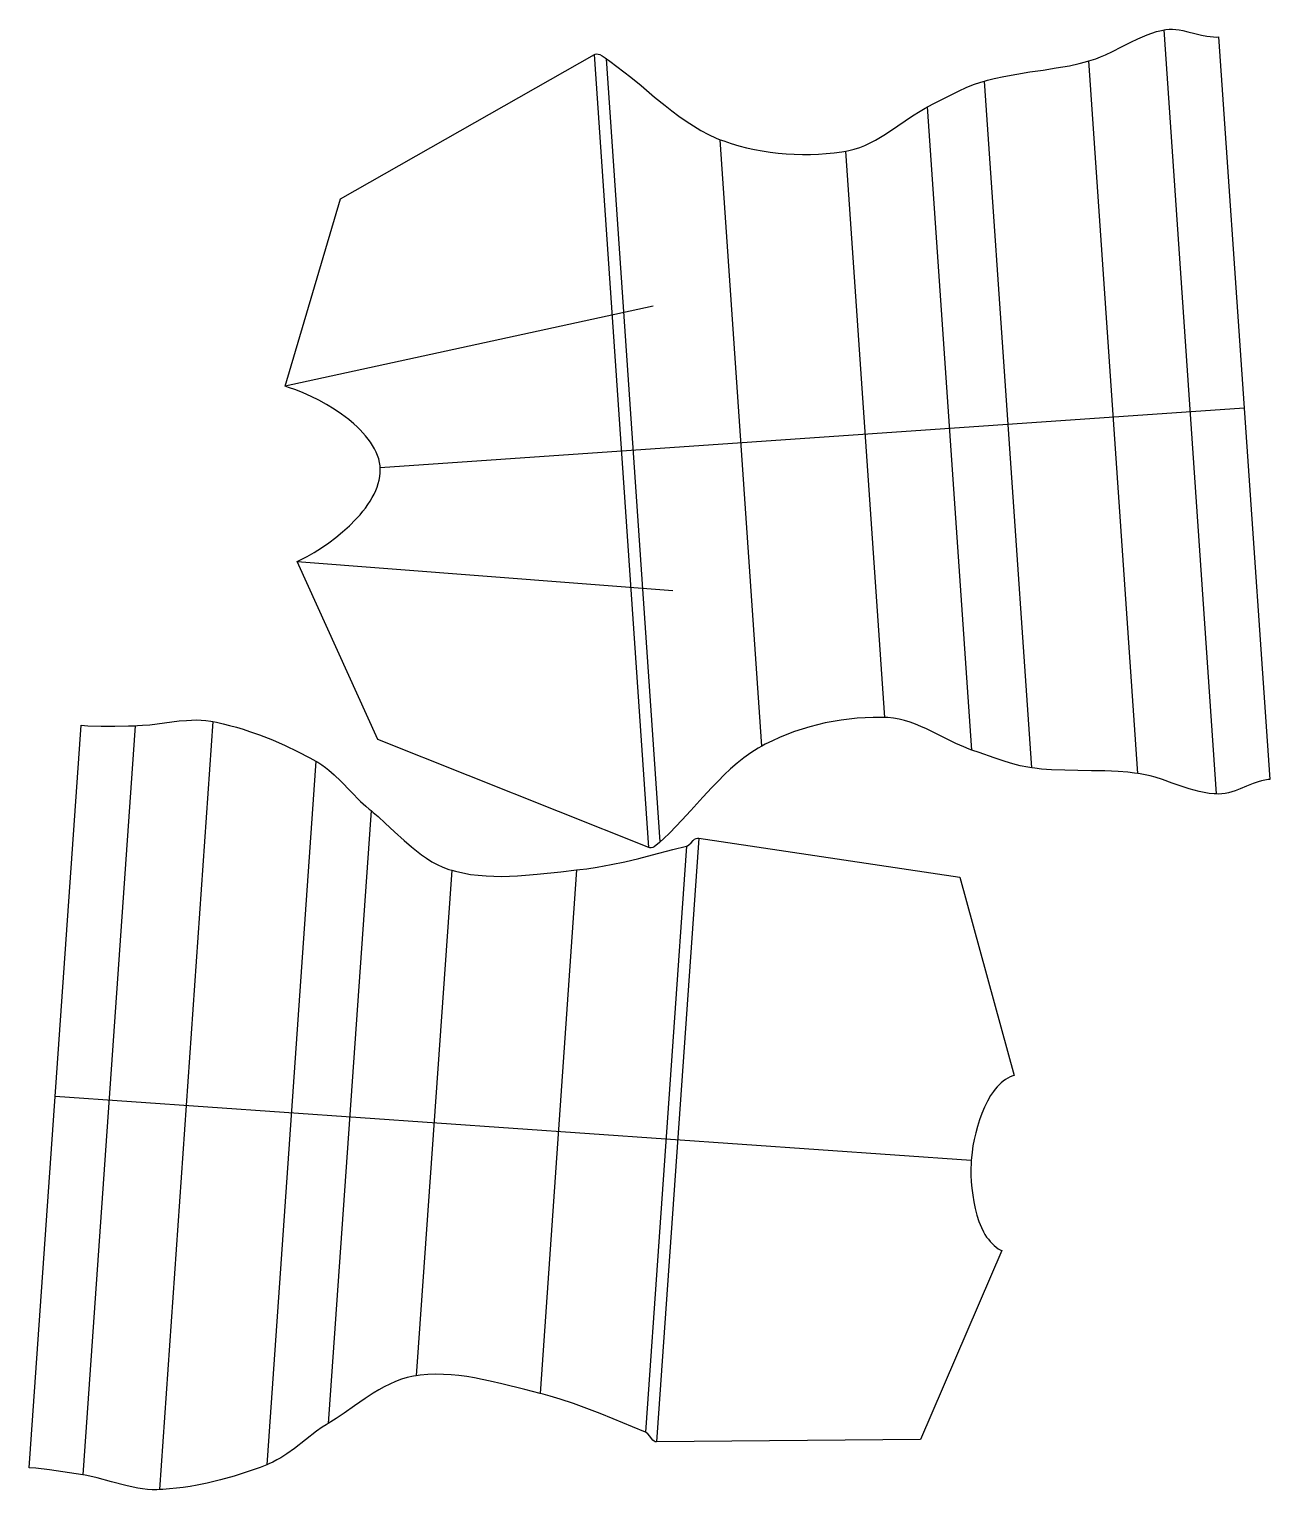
# Model space of a CAD drawing. Header units: millimetres. Extents: x 10 to 881, y 1 to 1026.
import ezdxf

# ---------------------------------------------------------------- set-up
doc = ezdxf.new("R2010")
doc.units = ezdxf.units.MM
for name, color, linetype in [('1', 250, 'CONTINUOUS'), ('7', 250, 'CONTINUOUS'), ('8', 250, 'CONTINUOUS')]:
    doc.layers.add(name, color=color, linetype=linetype)

# ---------------------------------------------------------------- blocks, each defined once
blk = doc.blocks.new('Fr Trace')
at = {"layer": '1'}
blk.add_lwpolyline([(198.6, 652.5), (200.8, 653.6), (205.6, 656), (210.5, 658.8), (215.5, 662), (220.6, 665.4), (225.6, 669.2), (230.4, 673.2), (235.1, 677.4), (239.5, 681.8), (242.6, 685.2), (244.5, 687.6), (246.4, 689.9), (248.1, 692.3), (249.7, 694.7), (251.1, 697.2), (252.4, 699.6), (253.6, 702.1), (254.6, 704.6), (255.4, 707), (256.1, 709.5), (256.5, 712), (256.8, 714.5), (256.8, 717), (256.8, 718.2), (256.7, 719.4), (256.3, 721.9), (255.7, 724.3), (254.9, 726.7), (253.9, 729.1), (252.8, 731.4), (251.4, 733.7), (249.9, 736), (248.3, 738.3), (246.5, 740.5), (244.6, 742.7), (242.6, 744.8), (240.5, 746.9), (238.2, 748.9), (234.7, 751.9), (229.7, 755.7), (224.5, 759.2), (219.1, 762.5), (213.7, 765.5), (208.2, 768.2), (202.8, 770.7), (197.6, 772.8), (192.5, 774.5), (190.1, 775.3), (228.9, 906.9), (407.1, 1008), (407.5, 1008.3), (408.6, 1008.5), (409.7, 1008.3), (410.8, 1008), (412.4, 1007.1), (414.5, 1005.7), (415.5, 1005), (418, 1003.3), (422.9, 999.7), (427.8, 996), (432.6, 992.1), (439.8, 986.2), (449.3, 978.2), (456.6, 972.3), (461.4, 968.5), (466.4, 964.8), (471.4, 961.2), (476.5, 957.9), (481.7, 954.8), (487.1, 952), (492.5, 949.4), (495.4, 948.3), (497.9, 947.4), (503.1, 945.6), (508.5, 944), (513.9, 942.6), (519.3, 941.4), (524.8, 940.4), (530.4, 939.6), (536, 938.9), (541.7, 938.4), (547.3, 938.1), (553, 938), (558.6, 938), (564.2, 938.2), (569.8, 938.6), (575.3, 939.1), (580.8, 939.8), (583.5, 940.3), (585.5, 940.6), (589.4, 941.6), (593.2, 942.8), (596.9, 944.3), (600.6, 946), (604.2, 948), (607.7, 950), (611.3, 952.2), (619.9, 958.1), (630.3, 965.1), (635.6, 968.3), (639.1, 970.3), (640.9, 971.3), (645.8, 973.8), (655.5, 978.9), (663, 982.5), (668, 984.8), (673, 986.9), (678.2, 988.7), (680.8, 989.4), (683, 990.1), (687.5, 991.2), (694.3, 992.7), (703.4, 994.3), (712.7, 995.8), (722, 997.1), (731.2, 998.6), (740.4, 1000.2), (747.2, 1001.7), (751.7, 1002.8), (753.9, 1003.5), (755.6, 1004), (759, 1005.1), (762.3, 1006.4), (765.6, 1007.8), (770.5, 1010.1), (777, 1013.4), (783.4, 1016.7), (788.3, 1019.1), (791.6, 1020.5), (794.9, 1021.9), (798.3, 1023.1), (801.6, 1024.2), (805.1, 1025), (806.8, 1025.4), (808, 1025.6), (810.3, 1025.8), (812.7, 1025.8), (815.1, 1025.6), (817.5, 1025.3), (819.9, 1024.9), (823.5, 1024), (828.3, 1022.8), (833.1, 1021.6), (836.7, 1020.9), (839.2, 1020.6), (841.6, 1020.4), (843.9, 1020.3), (845.1, 1020.4), (863.1, 759.9), (881, 499.5), (879.8, 499.4), (877.4, 499), (875.1, 498.5), (872.8, 497.8), (869.3, 496.6), (864.7, 494.8), (860.1, 492.9), (856.6, 491.6), (854.3, 490.8), (852, 490.2), (849.6, 489.7), (847.3, 489.3), (844.9, 489.2), (843.7, 489.3), (841.9, 489.4), (838.4, 489.7), (834.9, 490.3), (831.4, 491.1), (828, 492), (824.5, 493), (819.4, 494.6), (812.5, 497), (805.6, 499.4), (800.5, 501), (797, 502), (793.5, 502.8), (790, 503.5), (788.3, 503.7), (786, 504), (781.4, 504.5), (774.5, 505.1), (765.2, 505.5), (755.8, 505.6), (746.4, 505.7), (737.1, 505.9), (727.7, 506.2), (720.8, 506.8), (716.2, 507.3), (713.9, 507.6), (711.3, 508), (705.9, 509.1), (700.6, 510.4), (695.3, 512), (687.5, 514.6), (677.1, 518.3), (672, 520.1), (670.1, 520.8), (666.3, 522.3), (660.6, 524.8), (649.4, 530.3), (640, 534.9), (636.2, 536.6), (632.4, 538.2), (628.6, 539.6), (624.7, 540.8), (620.8, 541.8), (616.9, 542.5), (612.9, 542.9), (610.9, 543), (608.1, 543), (602.6, 543), (597, 542.7), (591.5, 542.4), (585.9, 541.8), (580.3, 541.1), (574.7, 540.2), (569.1, 539.1), (563.6, 537.8), (558.2, 536.4), (552.8, 534.8), (547.4, 533.1), (542.2, 531.1), (537, 529), (532, 526.7), (527, 524.2), (524.6, 522.9), (522, 521.4), (516.9, 518.2), (512, 514.6), (507.3, 510.9), (502.6, 506.9), (498.2, 502.7), (493.8, 498.3), (489.5, 493.9), (483.1, 487), (474.8, 477.8), (468.5, 470.9), (464.2, 466.5), (459.9, 462.1), (455.5, 457.9), (453.3, 455.8), (452.4, 455), (450.5, 453.3), (449, 452.3), (448, 451.7), (446.9, 451.5), (445.9, 451.5), (445.3, 451.7), (255, 527.5), (198.6, 652.5)], close=True, dxfattribs=at)
at = {"layer": '7'}
blk.add_line((863.1, 759.9), (256.8, 718.2), dxfattribs=at)
at = {"layer": '8'}
blk.add_lwpolyline([(198.6, 652.5), (200.8, 653.6), (205.6, 656), (210.5, 658.8), (215.5, 662), (220.6, 665.4), (225.6, 669.2), (230.4, 673.2), (235.1, 677.4), (239.5, 681.8), (242.6, 685.2), (244.5, 687.6), (246.4, 689.9), (248.1, 692.3), (249.7, 694.7), (251.1, 697.2), (252.4, 699.6), (253.6, 702.1), (254.6, 704.6), (255.4, 707), (256.1, 709.5), (256.5, 712), (256.8, 714.5), (256.8, 717), (256.8, 718.2), (256.7, 719.4), (256.3, 721.9), (255.7, 724.3), (254.9, 726.7), (253.9, 729.1), (252.8, 731.4), (251.4, 733.7), (249.9, 736), (248.3, 738.3), (246.5, 740.5), (244.6, 742.7), (242.6, 744.8), (240.5, 746.9), (238.2, 748.9), (234.7, 751.9), (229.7, 755.7), (224.5, 759.2), (219.1, 762.5), (213.7, 765.5), (208.2, 768.2), (202.8, 770.7), (197.6, 772.8), (192.5, 774.5), (190.1, 775.3), (228.9, 906.9), (407.1, 1008), (407.5, 1008.3), (408.6, 1008.5), (409.7, 1008.3), (410.8, 1008), (412.4, 1007.1), (414.5, 1005.7), (415.5, 1005), (418, 1003.3), (422.9, 999.7), (427.8, 996), (432.6, 992.1), (439.8, 986.2), (449.3, 978.2), (456.6, 972.3), (461.4, 968.5), (466.4, 964.8), (471.4, 961.2), (476.5, 957.9), (481.7, 954.8), (487.1, 952), (492.5, 949.4), (495.4, 948.3), (497.9, 947.4), (503.1, 945.6), (508.5, 944), (513.9, 942.6), (519.3, 941.4), (524.8, 940.4), (530.4, 939.6), (536, 938.9), (541.7, 938.4), (547.3, 938.1), (553, 938), (558.6, 938), (564.2, 938.2), (569.8, 938.6), (575.3, 939.1), (580.8, 939.8), (583.5, 940.3), (585.5, 940.6), (589.4, 941.6), (593.2, 942.8), (596.9, 944.3), (600.6, 946), (604.2, 948), (607.7, 950), (611.3, 952.2), (619.9, 958.1), (630.3, 965.1), (635.6, 968.3), (639.1, 970.3), (640.9, 971.3), (645.8, 973.8), (655.5, 978.9), (663, 982.5), (668, 984.8), (673, 986.9), (678.2, 988.7), (680.8, 989.4), (683, 990.1), (687.5, 991.2), (694.3, 992.7), (703.4, 994.3), (712.7, 995.8), (722, 997.1), (731.2, 998.6), (740.4, 1000.2), (747.2, 1001.7), (751.7, 1002.8), (753.9, 1003.5), (755.6, 1004), (759, 1005.1), (762.3, 1006.4), (765.6, 1007.8), (770.5, 1010.1), (777, 1013.4), (783.4, 1016.7), (788.3, 1019.1), (791.6, 1020.5), (794.9, 1021.9), (798.3, 1023.1), (801.6, 1024.2), (805.1, 1025), (806.8, 1025.4), (808, 1025.6), (810.3, 1025.8), (812.7, 1025.8), (815.1, 1025.6), (817.5, 1025.3), (819.9, 1024.9), (823.5, 1024), (828.3, 1022.8), (833.1, 1021.6), (836.7, 1020.9), (839.2, 1020.6), (841.6, 1020.4), (843.9, 1020.3), (845.1, 1020.4), (863.1, 759.9), (881, 499.5), (879.8, 499.4), (877.4, 499), (875.1, 498.5), (872.8, 497.8), (869.3, 496.6), (864.7, 494.8), (860.1, 492.9), (856.6, 491.6), (854.3, 490.8), (852, 490.2), (849.6, 489.7), (847.3, 489.3), (844.9, 489.2), (843.7, 489.3), (841.9, 489.4), (838.4, 489.7), (834.9, 490.3), (831.4, 491.1), (828, 492), (824.5, 493), (819.4, 494.6), (812.5, 497), (805.6, 499.4), (800.5, 501), (797, 502), (793.5, 502.8), (790, 503.5), (788.3, 503.7), (786, 504), (781.4, 504.5), (774.5, 505.1), (765.2, 505.5), (755.8, 505.6), (746.4, 505.7), (737.1, 505.9), (727.7, 506.2), (720.8, 506.8), (716.2, 507.3), (713.9, 507.6), (711.3, 508), (705.9, 509.1), (700.6, 510.4), (695.3, 512), (687.5, 514.6), (677.1, 518.3), (672, 520.1), (670.1, 520.8), (666.3, 522.3), (660.6, 524.8), (649.4, 530.3), (640, 534.9), (636.2, 536.6), (632.4, 538.2), (628.6, 539.6), (624.7, 540.8), (620.8, 541.8), (616.9, 542.5), (612.9, 542.9), (610.9, 543), (608.1, 543), (602.6, 543), (597, 542.7), (591.5, 542.4), (585.9, 541.8), (580.3, 541.1), (574.7, 540.2), (569.1, 539.1), (563.6, 537.8), (558.2, 536.4), (552.8, 534.8), (547.4, 533.1), (542.2, 531.1), (537, 529), (532, 526.7), (527, 524.2), (524.6, 522.9), (522, 521.4), (516.9, 518.2), (512, 514.6), (507.3, 510.9), (502.6, 506.9), (498.2, 502.7), (493.8, 498.3), (489.5, 493.9), (483.1, 487), (474.8, 477.8), (468.5, 470.9), (464.2, 466.5), (459.9, 462.1), (455.5, 457.9), (453.3, 455.8), (452.4, 455), (450.5, 453.3), (449, 452.3), (448, 451.7), (446.9, 451.5), (445.9, 451.5), (445.3, 451.7), (255, 527.5)], close=True, dxfattribs=at)
for points in [[(843.7, 489.3), (806.8, 1025.4)], [(445.3, 451.7), (407.1, 1008)], [(453.3, 455.8), (415.5, 1005)], [(788.3, 503.7), (753.9, 1003.5)], [(713.9, 507.6), (680.8, 989.4)], [(672, 520.1), (640.9, 971.3)], [(524.6, 522.9), (495.4, 948.3)], [(610.9, 543), (583.5, 940.3)], [(448.2, 831.6), (190.1, 775.3)], [(198.6, 652.5), (462, 632.1)]]:
    blk.add_lwpolyline(points, dxfattribs=at)
blk = doc.blocks.new('Bk Trace')
at = {"layer": '1'}
blk.add_lwpolyline([(693, 169), (635.9, 36.4), (450.7, 34.8), (450.4, 34.8), (449.8, 34.9), (449, 35.3), (448, 36.1), (447.1, 37.1), (445.9, 38.8), (444.5, 40.4), (443.5, 41.2), (442.9, 41.5), (433.9, 45.3), (420.2, 51), (411, 54.8), (401.7, 58.3), (392.4, 61.7), (383, 64.8), (376, 66.9), (371.2, 68.2), (368.9, 68.8), (358.3, 71.5), (342.1, 75.6), (333.9, 77.5), (328.4, 78.6), (323, 79.7), (317.5, 80.6), (312, 81.3), (306.5, 81.8), (301.1, 82.1), (295.6, 82.2), (290.2, 82.1), (284.8, 81.6), (282.1, 81.2), (280, 80.9), (275.7, 80), (271.6, 78.7), (267.5, 77.2), (263.6, 75.4), (259.6, 73.4), (255.7, 71.2), (251.9, 68.9), (246.2, 65.2), (238.8, 60.1), (231.4, 54.9), (225.8, 51.2), (222.1, 48.8), (220.2, 47.7), (218.8, 46.8), (216.1, 45.1), (212.1, 42.3), (204.3, 36.3), (196.5, 30.2), (191.2, 26.4), (187.1, 23.7), (184.3, 22.1), (181.5, 20.6), (178.6, 19.3), (177.1, 18.7), (172.6, 16.9), (163.5, 13.7), (154.2, 10.8), (144.8, 8.2), (135.3, 5.9), (128.2, 4.5), (123.4, 3.6), (118.6, 2.9), (113.8, 2.3), (109, 1.8), (104.2, 1.4), (101.8, 1.3), (100.1, 1.2), (96.7, 1.2), (93.4, 1.4), (90, 1.8), (86.6, 2.3), (83.3, 3), (78.2, 4.1), (68.2, 6.8), (58.1, 9.5), (53.1, 10.7), (49.8, 11.4), (48.1, 11.7), (43.4, 12.5), (34.1, 13.9), (24.6, 15.2), (15.1, 16.3), (10.4, 16.6), (28.6, 277.1), (46.8, 537.5), (51.5, 537.2), (61, 536.9), (70.6, 536.9), (80.1, 537.1), (84.8, 537.2), (86.5, 537.3), (89.9, 537.5), (95, 537.9), (105.3, 539.2), (115.7, 540.5), (120.8, 540.9), (124.3, 541.1), (127.7, 541.2), (131.1, 541.1), (134.4, 540.8), (137.8, 540.4), (139.4, 540.1), (141.8, 539.6), (146.5, 538.5), (151.1, 537.4), (155.8, 536.1), (160.5, 534.7), (165.1, 533.2), (172, 530.8), (181.1, 527.2), (190, 523.4), (198.8, 519.2), (207.4, 514.7), (211.6, 512.4), (213, 511.6), (215.7, 509.8), (218.3, 507.9), (220.8, 505.9), (224.5, 502.7), (229.2, 498.2), (236.1, 491.1), (243, 484.1), (246.6, 480.8), (249, 478.6), (250.3, 477.6), (251.9, 476.3), (255.3, 473.4), (260.3, 468.9), (266.9, 462.8), (273.6, 456.6), (278.7, 452.2), (282.2, 449.4), (285.7, 446.7), (289.3, 444.2), (293, 441.8), (296.8, 439.8), (300.7, 437.9), (304.8, 436.4), (306.9, 435.8), (309.5, 435.1), (314.8, 433.9), (320.1, 432.9), (325.5, 432.3), (331, 431.8), (336.5, 431.6), (342, 431.5), (347.5, 431.7), (353.1, 431.9), (358.7, 432.3), (367, 433), (383.6, 434.8), (394.5, 436), (396.9, 436.3), (401.8, 436.9), (409.1, 438), (418.8, 439.8), (428.5, 441.8), (438.2, 444.1), (447.8, 446.5), (462.2, 450.3), (471.7, 452.8), (472.3, 453), (473.4, 453.7), (474.9, 455), (476.4, 456.6), (477.4, 457.5), (478.5, 458.1), (479.4, 458.4), (480, 458.4), (480.3, 458.4), (663.5, 431), (701.6, 291.7), (700.7, 291.5), (698.9, 290.8), (697.2, 290), (695.6, 289), (694, 287.9), (692.5, 286.7), (691, 285.3), (689.6, 283.8), (688.3, 282.2), (687, 280.5), (685.1, 277.8), (682.8, 273.8), (680.8, 269.6), (678.9, 265.2), (677.3, 260.7), (675.8, 256.1), (674.6, 251.5), (673.6, 246.9), (672.7, 242.4), (672.1, 238.1), (671.6, 234.1), (671.5, 232.2), (671.4, 230.3), (671.2, 226.2), (671.3, 221.9), (671.5, 217.3), (671.9, 212.7), (672.5, 207.9), (673.2, 203.1), (674.2, 198.4), (675.5, 193.8), (676.9, 189.3), (678.6, 185.1), (680.1, 182.2), (681.1, 180.3), (682.3, 178.5), (683.5, 176.9), (684.7, 175.3), (686.1, 173.9), (687.5, 172.5), (689, 171.4), (690.5, 170.3), (692.2, 169.4), (693, 169)], close=True, dxfattribs=at)
at = {"layer": '7'}
blk.add_line((671.5, 232.2), (28.6, 277.1), dxfattribs=at)
at = {"layer": '8'}
blk.add_lwpolyline([(635.9, 36.4), (450.7, 34.8), (450.4, 34.8), (449.8, 34.9), (449, 35.3), (448, 36.1), (447.1, 37.1), (445.9, 38.8), (444.5, 40.4), (443.5, 41.2), (442.9, 41.5), (433.9, 45.3), (420.2, 51), (411, 54.8), (401.7, 58.3), (392.4, 61.7), (383, 64.8), (376, 66.9), (371.2, 68.2), (368.9, 68.8), (358.3, 71.5), (342.1, 75.6), (333.9, 77.5), (328.4, 78.6), (323, 79.7), (317.5, 80.6), (312, 81.3), (306.5, 81.8), (301.1, 82.1), (295.6, 82.2), (290.2, 82.1), (284.8, 81.6), (282.1, 81.2), (280, 80.9), (275.7, 80), (271.6, 78.7), (267.5, 77.2), (263.6, 75.4), (259.6, 73.4), (255.7, 71.2), (251.9, 68.9), (246.2, 65.2), (238.8, 60.1), (231.4, 54.9), (225.8, 51.2), (222.1, 48.8), (220.2, 47.7), (218.8, 46.8), (216.1, 45.1), (212.1, 42.3), (204.3, 36.3), (196.5, 30.2), (191.2, 26.4), (187.1, 23.7), (184.3, 22.1), (181.5, 20.6), (178.6, 19.3), (177.1, 18.7), (172.6, 16.9), (163.5, 13.7), (154.2, 10.8), (144.8, 8.2), (135.3, 5.9), (128.2, 4.5), (123.4, 3.6), (118.6, 2.9), (113.8, 2.3), (109, 1.8), (104.2, 1.4), (101.8, 1.3), (100.1, 1.2), (96.7, 1.2), (93.4, 1.4), (90, 1.8), (86.6, 2.3), (83.3, 3), (78.2, 4.1), (68.2, 6.8), (58.1, 9.5), (53.1, 10.7), (49.8, 11.4), (48.1, 11.7), (43.4, 12.5), (34.1, 13.9), (24.6, 15.2), (15.1, 16.3), (10.4, 16.6), (28.6, 277.1), (46.8, 537.5), (51.5, 537.2), (61, 536.9), (70.6, 536.9), (80.1, 537.1), (84.8, 537.2), (86.5, 537.3), (89.9, 537.5), (95, 537.9), (105.3, 539.2), (115.7, 540.5), (120.8, 540.9), (124.3, 541.1), (127.7, 541.2), (131.1, 541.1), (134.4, 540.8), (137.8, 540.4), (139.4, 540.1), (141.8, 539.6), (146.5, 538.5), (151.1, 537.4), (155.8, 536.1), (160.5, 534.7), (165.1, 533.2), (172, 530.8), (181.1, 527.2), (190, 523.4), (198.8, 519.2), (207.4, 514.7), (211.6, 512.4), (213, 511.6), (215.7, 509.8), (218.3, 507.9), (220.8, 505.9), (224.5, 502.7), (229.2, 498.2), (236.1, 491.1), (243, 484.1), (246.6, 480.8), (249, 478.6), (250.3, 477.6), (251.9, 476.3), (255.3, 473.4), (260.3, 468.9), (266.9, 462.8), (273.6, 456.6), (278.7, 452.2), (282.2, 449.4), (285.7, 446.7), (289.3, 444.2), (293, 441.8), (296.8, 439.8), (300.7, 437.9), (304.8, 436.4), (306.9, 435.8), (309.5, 435.1), (314.8, 433.9), (320.1, 432.9), (325.5, 432.3), (331, 431.8), (336.5, 431.6), (342, 431.5), (347.5, 431.7), (353.1, 431.9), (358.7, 432.3), (367, 433), (383.6, 434.8), (394.5, 436), (396.9, 436.3), (401.8, 436.9), (409.1, 438), (418.8, 439.8), (428.5, 441.8), (438.2, 444.1), (447.8, 446.5), (462.2, 450.3), (471.7, 452.8), (472.3, 453), (473.4, 453.7), (474.9, 455), (476.4, 456.6), (477.4, 457.5), (478.5, 458.1), (479.4, 458.4), (480, 458.4), (480.3, 458.4), (663.5, 431), (701.6, 291.7), (700.7, 291.5), (698.9, 290.8), (697.2, 290), (695.6, 289), (694, 287.9), (692.5, 286.7), (691, 285.3), (689.6, 283.8), (688.3, 282.2), (687, 280.5), (685.1, 277.8), (682.8, 273.8), (680.8, 269.6), (678.9, 265.2), (677.3, 260.7), (675.8, 256.1), (674.6, 251.5), (673.6, 246.9), (672.7, 242.4), (672.1, 238.1), (671.6, 234.1), (671.5, 232.2), (671.4, 230.3), (671.2, 226.2), (671.3, 221.9), (671.5, 217.3), (671.9, 212.7), (672.5, 207.9), (673.2, 203.1), (674.2, 198.4), (675.5, 193.8), (676.9, 189.3), (678.6, 185.1), (680.1, 182.2), (681.1, 180.3), (682.3, 178.5), (683.5, 176.9), (684.7, 175.3), (686.1, 173.9), (687.5, 172.5), (689, 171.4), (690.5, 170.3), (692.2, 169.4), (693, 169)], close=True, dxfattribs=at)
for points in [[(84.8, 537.2), (48.1, 11.7)], [(139.4, 540.1), (101.8, 1.3)], [(211.6, 512.4), (177.1, 18.7)], [(250.3, 477.6), (220.2, 47.7)], [(471.7, 452.8), (442.9, 41.5)], [(480.3, 458.4), (450.7, 34.8)], [(306.9, 435.8), (282.1, 81.2)], [(394.5, 436), (368.9, 68.8)]]:
    blk.add_lwpolyline(points, dxfattribs=at)

msp = doc.modelspace()

# ---------------------------------------------------------------- block references
at = {"layer": '1'}
for name in ['Fr Trace', 'Bk Trace']:
    msp.add_blockref(name, (0, 0), dxfattribs=at)

doc.saveas('drawing.dxf')
